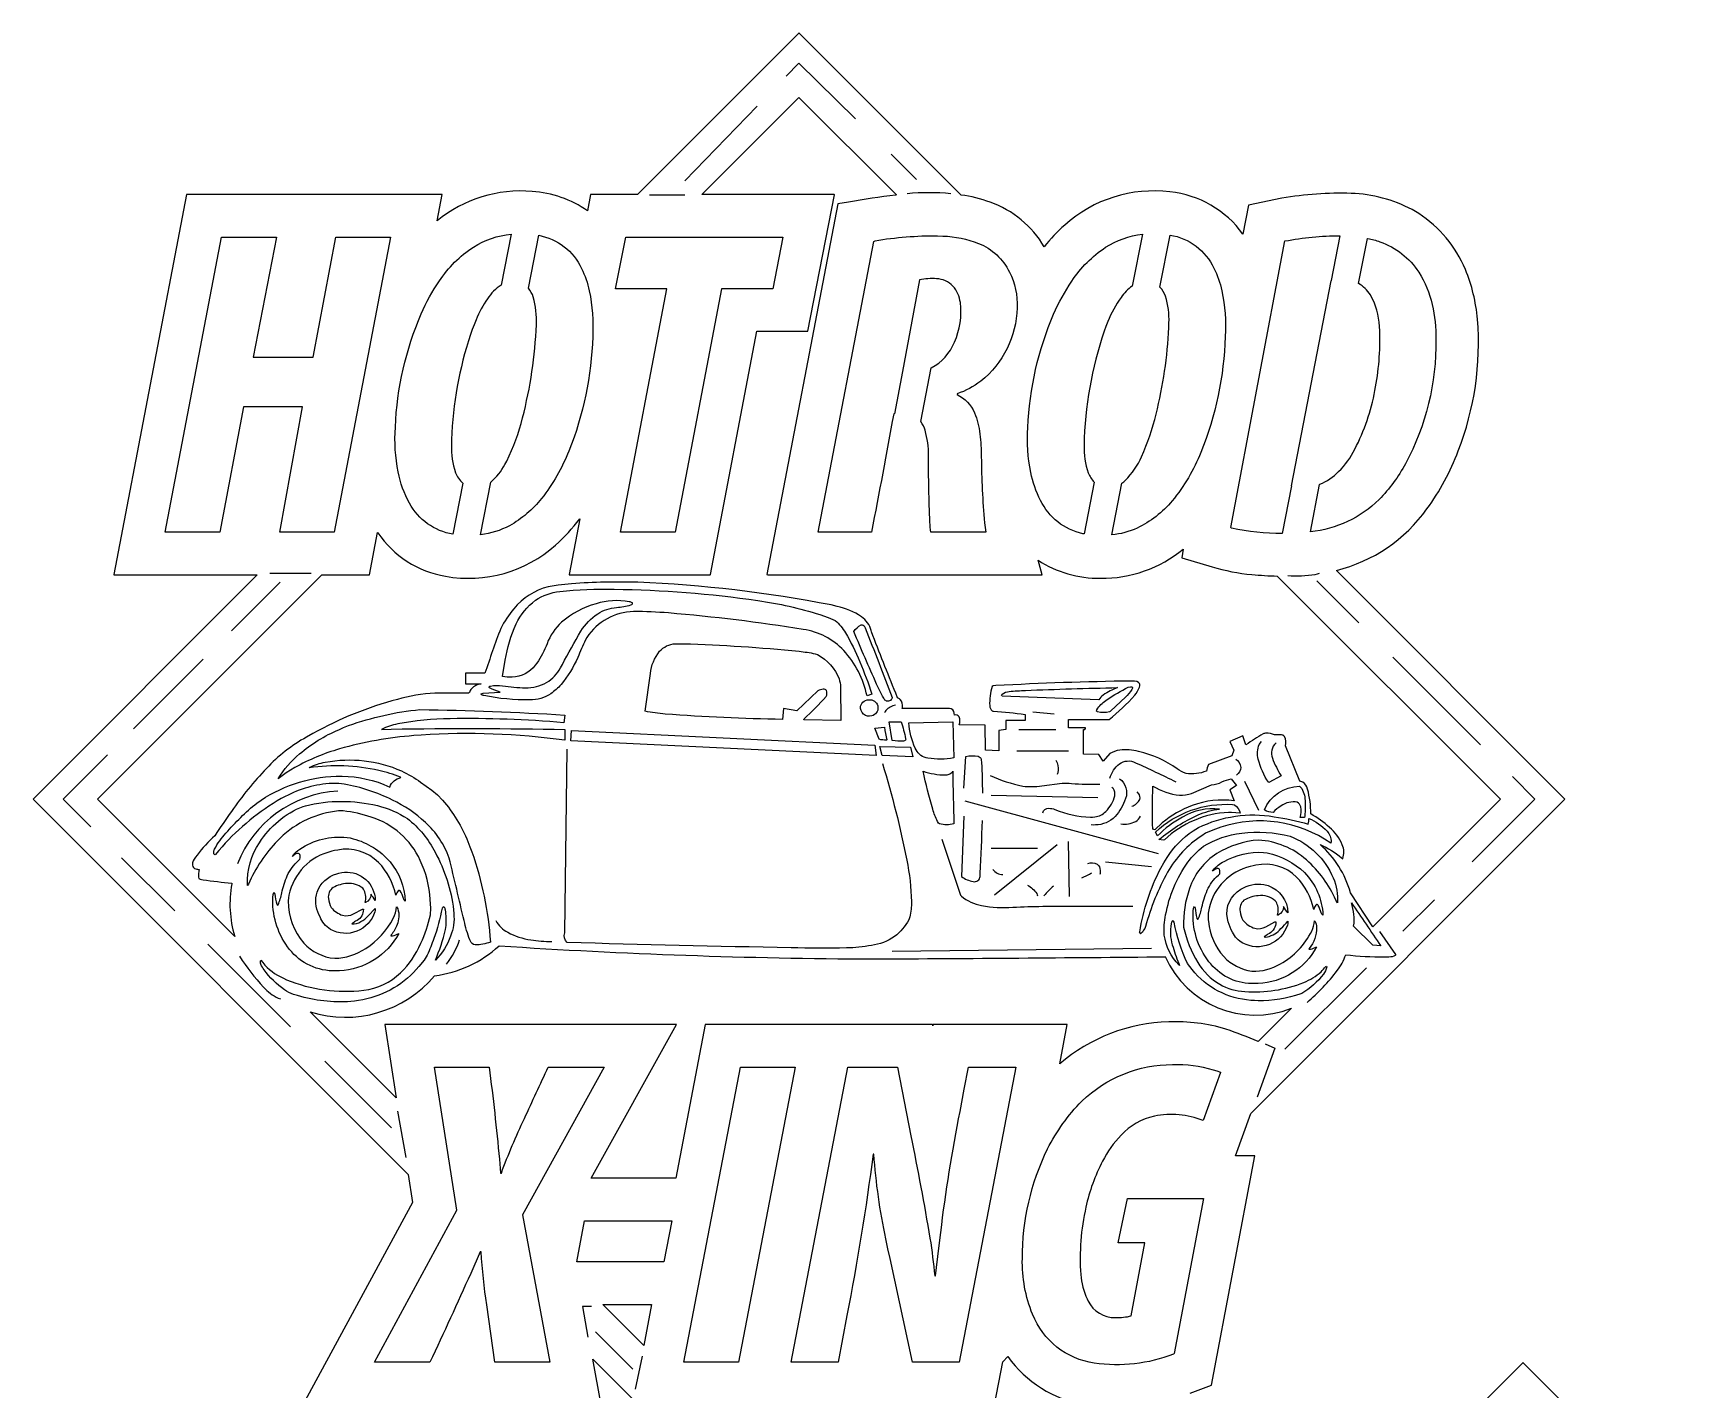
# Model space of a CAD drawing. Extents: x 2 to 37.3, y 1.1 to 45.9.
# Drawn here: x 2 to 27.88, y 24.64 to 45.89 of the extents above; entities that cross this region are included whole.
import ezdxf

# ---------------------------------------------------------------- set-up
doc = ezdxf.new("R2010")
doc.units = 0
doc.linetypes.add('0', pattern=[0])
doc.layers.add('1', color=7, linetype='0')

msp = doc.modelspace()

# ---------------------------------------------------------------- linework, layer by layer
at = {"layer": '1'}
for p, q in [((12.207788, 43.581848), (13.339082, 44.747276)), ((15.437266, 43.996582), (15.837426, 43.600372)), ((11.652232, 43.359627), (12.207788, 43.359627)), ((5.106409, 36.534431), (5.865985, 37.294006)), ((5.707788, 37.433708), (6.355941, 37.433708)), ((22.106157, 37.313507), (22.763655, 36.656013)), ((3.569781, 34.997795), (4.662296, 36.090324)), ((23.300602, 36.119072), (24.671288, 34.74839)), ((17.660818, 35.262321), (17.99415, 35.234543)), ((17.438595, 34.984543), (18.021929, 34.984543)), ((17.410818, 34.651207), (18.216373, 34.651207)), ((20.975216, 34.180237), (21.19318, 33.721375)), ((17.006033, 33.956551), (18.675167, 33.922127)), ((16.593054, 33.870506), (19.621565, 33.044556)), ((17.007538, 33.129135), (17.730207, 33.129135)), ((18.038488, 33.182205), (17.057669, 32.390671)), ((18.210554, 33.233826), (18.227766, 32.373451)), ((4.21655, 32.145905), (3.383264, 32.979187)), ((19.51832, 32.838066), (18.79561, 32.906898)), ((23.950151, 32.320961), (23.455223, 31.826025)), ((6.031214, 30.331236), (4.734942, 31.627504)), ((15.457355, 31.513098), (19.51832, 31.564714)), ((22.885712, 31.256521), (21.607351, 29.978148)), ((7.61456, 28.747892), (6.568289, 29.794157)), ((7.707788, 29.007776), (7.83742, 28.285551)), ((11.392352, 24.970095), (10.808999, 25.55345)), ((11.541121, 25.17444), (11.430011, 24.65592))]:
    msp.add_line(p, q, dxfattribs=at)
for points in [[(20.125139, 24.590864, 0.002031), (20.459398, 24.716715), (21.137423, 28.308432), (20.834358, 28.309134), (21.076258, 28.974352), (25.995613, 33.895454), (22.418993, 37.472076), (22.41407, 37.478752, 0.17984), (23.832792, 38.441978, 0.06832), (24.322908, 39.34964, 0.113784), (24.625206, 41.412361, 0.075093), (24.435331, 42.191437, 0.150896), (23.70406, 43.067947), (23.653112, 43.099251), (23.60117, 43.128883, 0.112237), (22.64587, 43.382889, 0.05169), (21.56023, 43.306976), (21.037565, 43.200417), (20.95088, 42.745651, 0.213966), (19.807451, 43.40538, 0.217882), (18.158377, 42.88623, 0.048756), (17.837769, 42.545166, 0.177972), (16.991901, 43.24334, 0.055311), (16.534187, 43.356873), (13.998641, 45.892418), (13.994325, 45.893723), (11.465623, 43.365784), (10.732036, 43.365784), (10.681508, 43.10778, 0.138044), (9.816461, 43.413895, 0.1954), (8.325507, 42.95166), (8.404614, 43.364975), (4.40549, 43.365784), (4.399613, 43.363152), (3.261212, 37.415253), (3.262119, 37.410271), (5.509846, 37.410271), (1.996463, 33.895874), (7.871329, 28.019735), (7.940331, 27.578318), (6.225482, 24.410967)], [(21.652245, 37.396667, 0.049924), (22.082909, 37.416161), (22.119164, 37.424133), (22.152245, 37.433708)], [(15.50899, 35.367554, 0.156091), (15.356191, 35.285561), (15.344789, 35.269302), (15.336898, 35.247108)], [(15.302487, 34.455559, -0.025971), (15.684175, 32.940636, -0.040559), (15.759149, 32.29081, -0.058925), (15.731971, 32.052231), (15.71507, 32.007408, -0.102881), (15.493583, 31.743448, -0.114517), (15.130895, 31.604784, -0.040732), (14.739051, 31.56579, -0.009327), (13.871205, 31.568377, -0.002641), (10.363881, 31.650789, -0.316729), (10.328933, 31.803774), (10.363944, 34.67926)], [(21.468515, 34.776764, 0.318706), (21.412369, 34.535881, 0.046417), (21.548328, 34.261284), (21.353525, 34.157677, -0.08901), (21.190115, 34.521271, -0.165425), (21.207272, 34.750992), (21.239065, 34.799713)], [(16.575842, 34.068558), (16.610266, 34.565208, -0.103761), (16.801506, 34.566872, -0.299633), (16.851152, 34.518646), (16.857161, 34.465027, -0.012553), (16.868364, 33.990967)], [(18.021276, 34.507179, -0.134002), (18.05588, 34.334671, -0.081004), (18.038488, 34.283493)], [(18.864431, 34.226135, -0.141674), (19.016182, 34.448654, -0.284083), (19.265947, 34.467026, -0.010242), (19.896873, 34.16877)], [(20.837576, 34.524399, -0.213855), (20.917439, 34.393997, -0.242289), (20.849051, 34.27201)], [(16.988806, 34.266289, 0.056473), (17.503113, 34.100487, 0.063612), (17.797739, 34.103218), (18.118092, 34.144852, -0.0783), (18.26405, 34.139778, 0.014882), (18.709564, 34.128616)], [(19.019297, 34.214661, -0.335187), (19.112097, 33.905212, -0.094434), (18.948736, 33.624771, -0.19765), (18.639923, 33.49131), (18.605913, 33.490555), (18.571922, 33.491943)], [(17.814789, 33.681236, -0.380824), (17.908575, 33.753296, -0.108477), (18.004065, 33.732857, 0.082502), (18.561268, 33.613861), (18.595306, 33.615334), (18.629211, 33.618698, 0.191561), (18.801531, 33.704445, 0.146124), (18.942099, 33.950249, 0.206814), (18.92038, 34.059723), (18.910315, 34.069229), (18.898855, 34.076996)], [(19.208588, 33.784485, 0.195307), (19.335127, 33.893013, 0.251156), (19.31752, 33.981339), (19.294634, 34.008179)], [(16.575842, 33.629616), (16.541418, 32.683197, 0.100926), (16.723549, 32.605141, 0.471389), (16.832458, 32.685875), (16.833967, 32.700394), (16.836542, 32.734589, 0.00669), (16.868364, 33.560776)], [(19.036509, 33.509155, 0.149286), (19.271492, 33.546707, 0.154664), (19.346227, 33.629616)], [(16.231686, 33.26825), (16.524221, 32.390671), (16.539253, 32.375854, 0.11936), (16.857134, 32.231842, 0.073366), (17.346748, 32.203453, -0.012294), (18.280771, 32.221779, -0.004614), (19.2258, 32.218597)], [(18.520287, 32.889687, -0.206705), (18.665392, 32.87764, -0.248823), (18.712168, 32.781128, -0.064154), (18.709564, 32.717606)], [(17.576696, 32.549622, -0.112316), (17.720167, 32.417725, -0.09488), (17.730208, 32.380631)], [(9.245467, 31.99489, 0.152458), (9.43353, 31.811037, 0.092337), (9.793263, 31.69298, 0.042056), (10.123044, 31.667959)], [(21.95677, 30.712942, 0.052011), (22.428701, 31.211275, 0.083519), (22.561153, 31.458574, 0.026128), (23.166744, 31.425585), (23.237938, 31.428251, 0.124595), (23.342968, 31.452154), (23.345406, 31.456186), (23.34651, 31.460768), (23.095768, 31.824175)], [(5.232867, 31.43524, 0.044278), (5.607972, 30.952707, 0.09864), (5.836911, 30.779421), (5.871817, 30.768511)], [(17.057657, 24.410967), (17.187143, 25.086485), (17.266462, 25.165869, 0.195211), (18.464911, 24.412779, 0.136562)]]:
    msp.add_lwpolyline(points, format="xyb", dxfattribs=at)
for points in [[(13.795272, 45.217232), (13.995826, 45.423836), (14.879203, 44.549171)], [(2.901616, 33.460846), (2.467229, 33.895241), (3.16231, 34.590332)], [(25.170935, 34.248734), (25.524424, 33.895241), (24.542681, 32.913506)], [(21.300385, 30.06333), (21.448034, 29.996687), (21.170759, 29.229998)], [(10.74483, 25.952219), (10.603908, 25.952219), (10.689275, 25.470739)], [(10.896888, 24.410967), (10.763553, 25.127466), (11.401759, 24.489309)], [(27.875088, 22.533211), (25.339539, 25.068756), (25.33522, 25.070068), (22.806522, 22.542122)]]:
    msp.add_lwpolyline(points, dxfattribs=at)
for points in [[(5.156076, 31.747087), (3.007539, 33.895241), (6.522574, 37.410271), (7.264923, 37.410301), (7.391991, 38.074219), (7.398289, 38.068962, 0.204177), (8.45791, 37.387154, 0.232127), (10.182488, 37.875504, 0.055026), (10.560075, 38.286621), (10.393489, 37.412849), (10.394261, 37.410271), (12.601838, 37.410271), (12.608125, 37.413109), (13.335263, 41.223221), (14.132997, 41.223221), (14.135045, 41.225708), (14.551507, 43.362221), (14.549289, 43.365784), (12.48099, 43.365784), (12.480618, 43.368317), (13.994067, 44.881767), (13.998813, 44.880539), (15.521251, 43.358101), (15.510058, 43.3554, 0.014038), (14.771146, 43.247498), (14.601998, 43.218681), (13.492921, 37.412712), (13.506783, 37.410271), (17.803738, 37.411118), (17.740107, 37.638428, 0.148951), (18.717413, 37.354904, 0.174995), (20.016668, 37.810875), (19.990959, 37.675117), (20.465973, 37.536247, 0.054963), (21.091389, 37.414085, 0.021391), (21.488705, 37.390648), (24.984026, 33.895149), (22.994555, 31.90568), (22.98374, 31.898855), (22.633667, 32.430916, 0.147923), (22.158545, 33.184151, -0.080182), (22.496895, 32.975708), (22.506786, 32.965202), (22.514759, 32.963402, 0.195391), (22.505028, 33.182297, 0.132568), (22.305155, 33.454567, 0.050794), (22.013409, 33.664513, 0.066756), (21.962954, 34.054939, 0.184513), (21.889687, 34.164124), (21.842123, 34.17997), (21.617914, 34.730217, 0.172385), (21.602659, 34.87748, 0.223829), (21.554289, 34.902786), (21.447052, 34.902954, 0.124412), (21.313719, 34.931122, 0.08074), (21.266628, 34.916641, 0.015464), (20.998245, 34.748154), (20.94656, 34.885704), (20.745821, 34.799728), (20.808395, 34.663132), (20.7747, 34.576645), (20.413116, 34.438362, 0.126572), (20.378698, 34.335197, -0.131375), (20.059484, 34.299416, -0.126363), (19.921509, 34.372772, 0.090839), (19.316521, 34.643997, 0.090783), (19.019711, 34.664185, 0.095589), (18.863394, 34.609215), (18.761757, 34.490646), (18.692646, 34.592781), (18.452381, 34.602539), (18.451462, 34.988991), (18.476194, 34.988991, 0.04732), (18.485735, 35.014374), (18.219788, 35.014801), (18.219152, 35.143593), (18.8547, 35.14386, 0.047105), (19.254622, 35.522995, 0.075129), (19.331263, 35.651825, 0.301962), (19.316257, 35.724556), (19.289589, 35.738129), (19.250292, 35.745224), (19.197193, 35.746048, 0.009662), (17.078888, 35.674133), (17.036743, 35.670319), (17.021223, 35.66185, 0.084244), (16.982849, 35.358231, 0.251247), (17.023926, 35.27861), (17.032984, 35.275108), (17.042511, 35.273232, -0.022749), (17.539145, 35.221329), (17.539452, 35.126717), (17.23848, 35.126656), (17.238333, 34.989037), (17.127428, 34.971939), (17.126474, 34.654076), (16.920013, 34.662056), (16.914263, 35.052078), (16.507023, 35.057823, 0.168459), (16.504698, 35.185013, 0.328924), (16.429588, 35.212692), (16.427565, 35.244034, 0.367223), (16.354954, 35.315407), (15.612239, 35.315948), (15.615172, 35.330856, 0.262359), (15.580455, 35.458336, 0.050954), (15.541411, 35.483826), (15.511443, 35.553337, -0.004902), (15.131646, 36.517227), (15.128535, 36.537163, 0.181428), (14.974067, 36.75219, 0.099782), (14.591382, 36.915291), (14.501489, 36.936691, 0.038355), (11.470399, 37.291771, 0.027171), (10.433963, 37.268875), (10.221747, 37.246239), (10.065928, 37.222359, 0.16242), (9.529601, 36.876625, 0.063796), (9.323125, 36.569069, 0.010098), (9.07587, 35.866577), (8.77284, 35.866577), (8.772248, 35.703369), (9.018544, 35.703102, 0.153033), (8.863599, 35.624474, 0.115935), (8.833661, 35.563797), (8.81994, 35.556839), (8.290797, 35.556839, 0.051674), (7.704388, 35.458153, 0.063139), (6.381556, 34.923874), (6.280615, 34.867294, 0.079693), (5.654213, 34.37748, 0.040069), (5.104872, 33.704491, 0.007333), (4.843048, 33.32312, 0.039035), (4.565324, 33.020805), (4.540747, 32.984848, 0.16032), (4.492311, 32.86412, 0.358568), (4.547726, 32.803513, 0.080976), (4.598847, 32.795052, 0.05811), (4.586539, 32.6717, 0.395254), (4.613592, 32.643204, 0.05687), (4.659712, 32.632729, 0.014769), (5.110697, 32.582581), (5.110012, 32.569504, 0.119295)], [(8.362128, 42.010887, -0.101204), (8.89412, 42.541428, -0.114542), (9.485595, 42.745575), (9.330297, 41.945526, 0.109855), (9.116963, 41.733597, 0.055998), (8.938113, 41.402748), (8.906001, 41.326546), (8.875867, 41.249535), (8.84773, 41.171776, 0.069008), (8.552218, 39.528275), (8.551583, 39.442329, 0.092126), (8.615026, 39.008919, 0.120464), (8.728747, 38.846527), (8.573026, 38.044289, -0.230245), (7.894719, 38.531158, -0.084322), (7.717634, 39.019524, -0.067751), (7.672114, 39.721489, -0.090525), (8.077397, 41.497498, -0.044938)], [(10.710687, 41.855766, -0.065692), (10.763488, 41.138893, -0.086969), (10.390651, 39.347168, -0.069833), (9.963807, 38.604752, -0.097496), (9.460111, 38.178162, -0.089042), (9.008199, 38.034653), (9.168759, 38.861839, 0.089722), (9.388576, 39.136726), (9.418427, 39.190292, 0.054797), (9.665595, 39.867821, 0.052695), (9.881845, 41.325607, 0.077959), (9.832759, 41.761101, 0.082586), (9.758067, 41.897781), (9.918868, 42.726196, -0.243264), (10.58814, 42.207344, -0.064742)], [(16.808922, 42.600388, -0.186061), (17.29398, 42.150108, -0.132289), (17.410978, 41.591118, -0.224829), (16.841856, 40.441711, -0.080496), (16.472424, 40.243988), (16.472422, 40.231026, -0.191926), (16.743523, 39.94577, -0.078475), (16.828457, 39.613937, -0.030636), (16.851597, 39.25753, 0.017017), (16.899815, 38.222099, 0.027116), (16.924391, 38.076935), (16.061605, 38.076935, -0.027273), (16.047018, 38.231377, -0.013021), (16.026127, 39.280373, 0.063637), (15.973023, 39.672043, 0.074037), (15.904605, 39.80838), (16.068077, 40.650513, 0.174871), (16.431385, 41.05265, 0.138286), (16.524345, 41.671822, 0.13911), (16.407753, 41.930283, 0.194614), (16.150257, 42.046127, 0.068928), (15.882546, 42.026436), (15.615214, 40.593758), (15.619147, 40.593758), (15.490895, 39.928551), (15.478921, 39.928551, -0.002531), (15.131474, 38.07695), (14.298654, 38.077805), (15.167964, 42.629646), (15.186774, 42.640251, -0.046455), (16.166479, 42.717751), (16.250116, 42.714348, -0.086232)], [(18.270571, 42.009247, -0.10029), (18.798172, 42.537979, -0.112092), (19.374475, 42.742989), (19.216782, 41.930595, 0.09277), (19.04077, 41.753227, 0.06385), (18.835392, 41.374191), (18.804909, 41.299484), (18.776289, 41.224037, 0.07759), (18.461235, 39.437874, 0.090072), (18.525517, 39.006287, 0.085372), (18.620594, 38.8592), (18.463326, 38.049004), (18.441494, 38.051735, -0.228679), (17.780611, 38.573959, -0.074476), (17.628477, 39.013321, -0.068151), (17.581463, 39.714996, -0.09059), (17.984941, 41.492928, -0.045067)], [(20.619761, 41.858177, -0.065907), (20.673092, 41.140045, -0.088507), (20.291008, 39.326096, -0.074567), (19.842657, 38.56781, -0.108633), (19.292423, 38.140518, -0.081142), (18.897449, 38.033981), (19.055283, 38.845367), (19.083288, 38.866676), (19.109957, 38.889641, 0.091737), (19.362316, 39.258904, 0.048696), (19.589706, 39.927353, 0.048577), (19.790648, 41.281799), (19.791632, 41.352211, 0.082836), (19.738333, 41.771515, 0.102046), (19.651028, 41.916206), (19.809105, 42.730583, -0.24704), (20.496016, 42.210884, -0.065248)], [(20.759039, 38.148209), (21.608896, 42.63739, -0.049178), (22.470024, 42.718376), (22.333729, 42.016212, -0.284223), (22.329954, 42.013626), (21.70499, 38.803848), (21.709105, 38.803314), (21.565138, 38.056656, -0.059923), (20.773539, 38.141266)], [(23.094795, 42.625763, -0.16919), (23.704803, 42.147179, -0.094187), (23.914232, 41.641891, -0.0584), (23.973812, 41.094147, -0.128002), (23.496019, 39.148811, -0.07125), (23.08358, 38.588913, -0.170218), (22.006962, 38.081284), (22.151255, 38.824654), (22.154617, 38.828491, 0.101669), (22.449242, 39.027222, 0.086239), (22.704683, 39.37883, 0.073368), (23.017517, 40.293495, 0.056547), (23.094902, 41.230759), (23.090179, 41.299004, 0.116975), (22.946272, 41.793633, 0.124796), (22.76189, 41.970482), (22.89926, 42.678177), (22.908443, 42.678291, -0.032466)], [(10.107903, 35.547531, -0.161934), (9.778647, 35.452171, -0.057901), (9.059365, 35.5186, -0.151297), (9.01386, 35.539742), (9.014562, 35.544197, -0.118333), (9.049766, 35.554588), (9.313506, 35.574005, -0.067397), (9.148805, 35.637726, -0.814581), (9.154096, 35.664932), (9.160789, 35.667511, -0.089083), (9.351769, 35.672165, 0.031116), (9.710959, 35.639915, 0.130562), (10.041224, 35.722038, 0.13848), (10.260152, 35.953201), (10.290212, 36.005028, -0.01385), (10.579677, 36.526894, -0.103965), (10.842357, 36.800812, -0.117446), (11.138284, 36.899017, 0.047279), (11.360097, 36.937225, 0.108204), (11.390058, 36.95652, 0.358657), (11.385653, 36.968987, 0.103029), (11.336402, 36.987442, 0.121062), (10.815751, 36.956261, 0.108288), (10.277589, 36.667801, 0.120689), (10.049424, 36.330177, -0.050627), (9.889283, 36.026466), (9.863027, 35.992134, -0.232393), (9.504249, 35.808571, -0.054351), (9.348718, 35.814949), (9.392426, 36.070305, -0.064518), (9.564366, 36.639168, -0.125369), (9.869353, 37.010406, -0.125558), (10.246638, 37.148079, -0.033895), (11.099954, 37.182732, -0.03434), (13.349715, 37.006363, -0.040145), (14.32429, 36.786629), (14.450181, 36.740929), (14.562514, 36.692558, -0.093733), (14.721982, 36.500229, -0.044122), (14.946942, 36.048988, -0.020215), (15.139022, 35.539635), (15.0619, 35.513924, 0.134727), (14.69708, 36.223747, 0.166273), (14.063617, 36.554871, 0.018108), (11.95123, 36.811584, 0.018528), (11.405015, 36.834396, 0.246292), (10.672463, 36.426659), (10.651544, 36.391068, 0.012177), (10.530719, 36.114563, -0.066616), (10.269198, 35.691261, -0.059076)], [(15.448663, 35.467979, -0.530982), (15.341786, 35.448479, -0.036126), (15.21222, 35.69812, -0.008175), (14.855319, 36.519928, -0.131804), (14.96778, 36.625153, -0.394241), (15.02321, 36.597588), (15.031838, 36.578194, -0.002375), (15.457339, 35.487976)], [(14.375958, 35.619247, 0.092516), (14.288634, 35.591988), (13.960294, 35.281525), (13.753812, 35.315895), (13.734872, 35.14534, -0.015184), (11.900279, 35.229279, -0.034793), (11.58575, 35.273666), (11.667745, 35.863167, -0.144748), (11.810794, 36.211006, -0.200493), (12.058043, 36.33036), (12.184934, 36.329834, -0.017293), (13.996667, 36.212852, -0.01908), (14.249024, 36.173515), (14.288077, 36.159447, -0.178041), (14.622914, 35.777847, -0.06915), (14.648467, 35.65657), (14.648612, 35.126816), (14.070374, 35.136864), (14.076621, 35.151588, 0.01457), (14.423863, 35.504044, 0.187325), (14.425574, 35.59787, 0.278011)], [(15.111699, 35.452766, -0.862326), (15.135827, 35.200493, -0.56589), (14.961726, 35.350662, -0.382518)], [(18.763243, 35.526749, 0.129724), (18.692352, 35.448875), (17.178097, 35.509102, -0.511257), (17.180464, 35.542496, -0.128649), (17.289814, 35.581726, -0.015515), (17.542564, 35.59903, -0.004933), (18.985579, 35.642128, 0.057413)], [(18.824373, 35.45623, -0.031788), (19.152245, 35.64975), (19.187393, 35.656647), (19.209379, 35.655327), (19.219549, 35.646713), (19.219261, 35.631744), (19.209866, 35.611336, -0.054622), (19.108267, 35.493881), (18.879158, 35.279907, -0.286503), (18.859751, 35.264198, -0.11523), (18.673996, 35.261055), (18.665575, 35.266327), (18.658403, 35.273201), (18.662807, 35.29583), (18.675339, 35.320259, -0.085326)], [(7.6081, 34.994347, -0.007735), (10.329534, 34.988991), (10.329534, 34.817635, 0.049779), (8.079278, 34.90033), (7.962348, 34.890831, 0.050056), (6.798162, 34.682755, 0.05794), (6.098364, 34.390129), (5.964233, 34.306297), (5.83839, 34.214661, -0.089106), (6.171629, 34.604729, -0.076275), (6.78516, 34.983078), (6.862525, 35.016273), (6.940735, 35.047424, -0.063488), (8.05816, 35.298729, -0.012425), (10.329534, 35.212692), (10.312322, 35.092239, 0.025584), (8.531518, 35.155807, 0.043702), (7.709348, 35.074989, 0.054891), (7.455893, 34.988991)], [(15.251979, 34.833855), (15.182031, 35.006203), (15.335656, 35.023277), (15.337039, 35.022171, 0.03815), (15.371947, 34.825424), (15.364327, 34.82058, -0.085964)], [(15.406775, 35.109436), (15.595023, 35.109436, -0.037741), (15.665729, 34.840736, -0.41619), (15.649131, 34.80674), (15.63194, 34.803177, -0.059349), (15.457355, 34.816925), (15.406016, 35.107826)], [(16.014584, 34.537216, -0.241424), (15.830085, 34.668236), (15.814982, 34.695641, -0.08216), (15.715564, 35.091331), (16.403765, 35.109436), (16.42001, 34.541435, -0.081512)], [(7.411181, 34.345551, 0.091931), (6.320188, 34.386734), (6.331898, 34.395966, -0.080494), (6.575345, 34.473412, -0.153437), (7.768239, 34.338066, -0.050203), (8.068685, 34.160034), (8.154311, 34.101578), (8.245656, 34.035797), (8.331368, 33.96183), (8.411618, 33.880417, -0.084497), (8.808206, 33.231491), (8.840926, 33.151718), (8.871764, 33.071205, -0.066726), (9.161313, 31.657957, -0.105965), (8.92147, 31.616194, -0.272751), (8.848523, 31.6719), (8.838758, 31.691839, -0.031683), (8.74929, 31.993166, 0.000627), (8.516061, 32.974251, 0.123889), (8.142438, 33.530418, 0.076764), (7.625819, 33.882271, 0.072628), (6.871346, 34.130226), (6.785977, 34.139847), (6.681634, 34.141586, 0.112117), (5.94818, 33.938126), (5.883412, 33.904083), (5.819613, 33.868256, 0.07865), (4.908633, 33.094002), (4.851056, 33.025887, -0.437106), (4.826485, 33.060013, -0.124673), (4.839837, 33.110794, -0.068737), (5.01818, 33.362984, -0.042868), (5.501156, 33.834648, -0.146429), (6.742911, 34.257339, -0.098758), (7.492323, 34.127541), (7.540019, 34.106705), (7.586905, 34.084099, -0.281917), (7.760389, 34.233299), (7.755164, 34.239365, 0.037429)], [(16.403534, 34.333908, -0.000314), (16.420963, 33.509155, -0.137643), (16.197289, 33.509155), (16.182196, 33.521637), (16.165771, 33.546547, -0.044526), (16.092123, 33.738594, -0.01795), (15.939179, 34.335114, 0.085895), (16.290243, 34.275131, 0.192638), (16.394518, 34.316078), (16.39975, 34.324623)], [(20.849018, 34.111404), (20.745779, 34.042595), (20.814615, 33.870537, 0.123344), (20.157236, 33.7966, 0.087415), (19.687176, 33.524628), (19.567623, 33.415543), (19.538071, 33.427628, -0.024319), (19.541224, 34.099258, 0.118632), (19.957069, 33.959251, 0.092269), (20.146765, 33.986465), (20.457607, 34.122261, 0.126456), (20.619072, 34.167633, -0.047483), (20.768187, 34.214569)], [(21.855135, 33.775772, 0.2043), (21.801184, 33.847557, 0.203984), (21.549109, 33.790527, 0.066065), (21.422693, 33.68705, -0.121787), (21.291048, 33.72374), (21.285959, 33.730469, -0.289221), (21.834248, 34.099968), (21.849453, 34.089096), (21.873066, 34.061218, -0.123691), (21.925739, 33.846626, -0.045156), (21.915804, 33.606651), (21.847755, 33.606651, 0.117384)], [(5.567003, 31.310392, -0.186369), (5.563067, 31.375425, 0.122148), (5.869406, 31.11746), (5.918675, 31.091898), (5.968894, 31.068254, 0.127243), (7.176219, 30.903505, 0.16617), (7.752952, 31.17758, 0.100163), (8.071727, 31.638582, 0.052137), (8.223346, 32.085938), (8.228288, 32.189972), (8.219796, 32.322311, 0.088402), (8.063241, 32.937614, 0.208641), (7.2951, 33.613853, 0.056583), (6.85662, 33.711517), (6.78347, 33.712448, 0.169519), (5.869916, 33.287483), (5.826457, 33.245392, 0.086317), (5.369684, 32.562637), (5.362484, 32.548981), (5.358141, 32.543259), (5.356305, 32.549614, -0.159373), (5.542804, 33.214233, -0.159457), (6.230692, 33.782677), (6.262178, 33.792793, -0.121172), (7.391624, 33.793961, -0.085002), (7.861096, 33.592964, -0.109294), (8.296369, 33.063332, -0.09576), (8.583892, 32.162148), (8.588016, 32.103493, -0.120296), (8.537332, 31.752542, -0.120909), (8.299546, 31.375845), (8.32038, 31.427217, 0.055835), (8.468568, 31.918982, 0.053402), (8.457419, 32.158508, 0.150608), (8.437819, 32.205368), (8.432456, 32.207848, 0.311236), (8.403592, 32.186562, -0.044877), (8.274432, 31.713644, -0.018077), (8.173026, 31.45439), (8.124736, 31.375929), (8.042829, 31.27326), (7.957904, 31.181242, -0.172795), (7.031697, 30.733713), (6.97432, 30.727423, -0.09134), (6.141976, 30.818457), (6.075722, 30.838308, -0.109899), (5.935711, 30.911623, -0.079843), (5.615567, 31.223658, -0.04719)], [(19.763651, 32.982933, -0.099855), (20.170031, 33.400932), (20.254574, 33.450333, -0.156662), (21.437605, 33.621513, -0.032227), (21.973642, 33.504929, 0.05256), (21.984735, 33.594772, -0.099552), (22.267569, 33.394402, -0.204931), (22.331739, 33.227371), (22.329618, 33.208771), (22.326122, 33.207291, 0.235337), (20.606119, 33.457489), (20.478676, 33.412384), (20.363209, 33.362877), (20.304255, 33.321739, 0.120475), (19.77104, 32.752983, 0.059224), (19.424259, 31.903185, -0.121642), (19.351694, 31.789873), (19.345787, 31.788691, -0.464606), (19.333593, 31.817442, -0.08038), (19.663319, 32.815254), (19.711451, 32.899994)], [(20.58449, 33.741646, 0.157653), (20.005301, 33.61525, 0.075248), (19.612919, 33.319923), (19.578627, 33.379944, -0.206451), (20.788675, 33.812447), (20.820486, 33.80838, -0.202049), (20.90634, 33.675705), (20.771654, 33.686722), (20.723886, 33.687325, 0.181657), (19.721891, 33.259148), (19.700201, 33.252914), (19.63419, 33.262329, -0.065852), (20.246861, 33.648895, -0.065466)], [(6.136586, 33.044968, 0.143185), (6.062083, 32.998657, -0.140884), (6.176764, 33.111572), (6.217536, 33.137756, -0.178972), (6.963751, 33.288673), (7.011638, 33.276047, -0.149393), (7.589662, 32.915398, -0.160765), (7.826196, 32.299179, -0.186856), (7.79934, 32.33876, 0.062824), (7.747047, 32.461739, 0.46651), (7.71513, 32.459328, 0.0911), (7.67957, 32.390732, 0.140247), (7.409069, 32.904945, 0.248264), (6.768699, 33.099274), (6.721658, 33.090515), (6.675048, 33.079689, 0.295733), (6.005939, 32.391373), (5.998003, 32.350044), (5.992705, 32.301025, 0.180342), (6.237084, 31.642633, 0.185828), (6.721822, 31.403482, 0.148305), (7.208755, 31.558432, 0.1335), (7.640087, 32.028946, 0.090511), (7.691044, 32.207108, -0.191056), (7.710471, 32.180244, -0.180286), (7.698281, 31.930349, -0.085624), (7.606333, 31.768568), (7.601616, 31.75783, 0.16459), (7.627968, 31.755301, 0.059771), (7.725175, 31.793497, -0.266688), (6.795953, 31.208994), (6.739501, 31.206877, -0.238524), (6.01463, 31.54339), (5.984931, 31.580919, -0.173001), (5.753722, 32.37413, -0.089588), (5.77105, 32.434174), (5.774818, 32.435089, -0.116667), (5.784489, 32.409271, 0.024854), (5.814048, 32.24955, 0.381377), (5.82997, 32.236099), (5.83652, 32.242508, 0.059212), (5.89289, 32.427849, -0.035061), (5.978254, 32.696175, -0.106014), (6.155268, 32.934669), (6.177588, 32.95694, 0.156212), (6.173929, 33.029839, 0.319003)], [(22.365564, 32.661308, -0.118413), (22.43025, 32.270973), (22.407825, 32.314293, 0.104665), (21.946463, 32.945137, 0.164973), (21.19515, 33.255249, 0.11795), (20.540083, 33.044159, 0.166879), (20.113926, 32.497986, 0.092443), (20.020933, 31.892973, 0.08141), (20.242722, 31.336435, 0.121575), (20.586569, 30.996222, 0.123008), (20.981289, 30.884344, 0.113993), (21.904293, 31.025034, 0.078902), (22.174818, 31.193136, 0.041385), (22.247112, 31.273115), (22.260889, 31.281492), (22.262161, 31.267687, -0.131377), (22.211012, 31.15605, -0.09745), (21.873787, 30.854383), (21.857096, 30.8468, -0.082432), (21.187794, 30.738634), (21.131634, 30.740816), (21.075579, 30.744856, -0.209225), (20.154318, 31.226931), (20.08013, 31.324537, -0.062455), (19.871059, 31.970411, 0.318339), (19.846025, 31.988569, 0.196058), (19.826807, 31.950621), (19.820089, 31.903688, 0.122724), (19.855938, 31.575491, 0.027558), (19.958668, 31.289598), (19.947605, 31.299314, -0.15584), (19.71847, 31.765886, -0.079873), (19.739651, 32.083199, -0.109908), (20.086828, 32.907158, -0.071728), (20.332495, 33.157196, -0.113376), (20.930717, 33.361298, -0.097125), (21.690254, 33.315163, -0.204032)], [(21.791012, 32.676331, 0.250449), (21.154741, 32.862328), (21.108875, 32.853172), (21.063442, 32.842072, 0.286851), (20.421856, 32.188721, 0.112422), (20.410204, 31.977365, 0.15677), (20.649551, 31.42967, 0.171246), (21.092417, 31.202917, 0.147377), (21.537945, 31.317327, 0.152034), (22.028339, 31.830721, 0.061498), (22.072939, 31.988356, -0.194914), (22.096407, 31.939123), (22.101839, 31.913279), (22.105078, 31.887072, -0.179915), (21.987463, 31.558973), (21.982784, 31.548338, 0.164835), (22.008936, 31.545912, 0.065218), (22.104158, 31.583937, -0.267783), (21.189186, 31.009771), (21.133955, 31.007833, -0.22977), (20.446301, 31.314405), (20.415972, 31.350424, -0.183878), (20.171747, 32.161552, -0.108213), (20.189814, 32.212944, -0.16335), (20.199593, 32.191223, 0.019085), (20.228521, 32.032974, 0.579718), (20.247654, 32.018768), (20.250336, 32.022263, 0.064825), (20.306017, 32.20269, -0.034682), (20.390295, 32.468353, -0.10703), (20.565981, 32.7043), (20.586206, 32.725563, 0.166441), (20.581465, 32.797325, 0.382471), (20.535021, 32.807259, 0.108986), (20.474131, 32.769272), (20.482035, 32.783844, -0.105642), (20.654999, 32.919991, -0.144077), (21.273539, 33.061409), (21.329121, 33.054703, -0.143198), (21.91444, 32.746025, -0.181286), (22.204666, 32.079094, -0.219584), (22.177883, 32.115242, 0.038791), (22.129946, 32.23233, 0.582479), (22.094944, 32.237305, 0.097039), (22.05921, 32.16906, 0.141466)], [(7.291034, 32.400787, -0.269231), (7.206272, 32.276932), (7.197778, 32.27594), (7.202944, 32.30146, 0.201961), (7.172418, 32.486076), (7.160906, 32.49942, 0.204387), (6.920852, 32.575455, 0.115263), (6.697623, 32.511414, 0.295937), (6.624904, 32.340012, 0.097783), (6.668063, 32.199272, 0.138566), (6.845481, 32.076614, 0.187635), (7.015632, 32.097961), (7.155433, 32.174126), (7.17401, 32.173203), (7.170085, 32.142944, -0.264946), (7.049906, 31.984358, 0.040184), (6.992154, 31.944109, 0.18258), (7.134048, 31.979193, 0.074163), (7.247772, 32.066811), (7.355874, 32.182457), (7.357968, 32.172325), (7.355254, 32.151512), (7.351031, 32.130951, -0.478002), (6.65488, 31.856825, -0.152457), (6.492059, 32.052467), (6.473997, 32.091995, -0.188378), (6.446362, 32.438736, -0.243853), (6.755864, 32.727592), (6.787209, 32.736382, -0.430186), (7.344644, 32.40609, -0.049483), (7.358382, 32.310463, -0.033266), (7.29029, 32.410019)], [(21.587275, 32.204391, -0.234695), (21.508986, 32.082497), (21.500259, 32.079659), (21.491682, 32.078674), (21.496878, 32.104233, 0.193787), (21.468508, 32.290222), (21.457405, 32.304039, 0.22188), (21.190798, 32.384369, 0.12127), (20.967079, 32.31147, 0.280229), (20.905392, 32.135262, 0.090836), (20.949593, 31.998713, 0.141789), (21.136692, 31.872965, 0.182266), (21.307457, 31.897375), (21.448601, 31.974474), (21.467361, 31.973539), (21.463421, 31.942945, -0.263487), (21.34271, 31.781256, 0.033707), (21.283663, 31.741156), (21.301218, 31.736197), (21.332819, 31.738581, 0.150358), (21.54558, 31.868124, 0.010171), (21.656315, 31.984602), (21.65493, 31.964415), (21.651991, 31.944395), (21.647514, 31.924662, -0.462548), (20.949282, 31.640478, -0.14765), (20.787565, 31.812742), (20.767445, 31.85169), (20.749334, 31.891607), (20.733278, 31.932398), (20.71932, 31.973951), (20.70652, 32.029106, -0.316524), (20.91592, 32.484795, -0.178569), (21.280066, 32.56073), (21.343803, 32.542999, -0.31407), (21.656258, 32.114044, -0.040984), (21.587233, 32.216934)], [(23.108952, 31.599131), (22.982771, 31.610594), (22.6845, 31.908865, 0.09568), (22.68716, 32.091995, 0.040697), (22.650942, 32.27298, -0.001301)], [(18.197464, 30.366503), (16.097992, 30.366499), (16.094069, 30.34564, -0.049026), (16.089655, 30.365564), (12.526603, 30.366388), (12.065925, 27.959429), (10.742024, 27.959379), (12.076398, 30.364721), (12.071406, 30.366499), (7.505595, 30.365782), (7.684322, 29.218454), (6.339262, 30.56399, 0.302168), (8.287171, 31.130526, 0.156054), (9.296824, 31.599363, 0.015303), (15.151553, 31.392691, 0.000886), (19.731375, 31.427702), (19.731375, 31.430464, 0.400082), (21.710007, 30.621138), (21.189104, 30.100237, 0.013779), (20.684727, 30.295061, 0.081884), (19.787216, 30.407106, 0.171804), (18.079956, 29.751261)], [(10.094602, 25.077639), (9.230569, 25.077635), (9.103223, 25.975103, -0.023386), (9.017913, 26.805811), (8.998471, 26.805811), (8.852258, 26.467791, -0.003659), (8.214732, 25.077635), (7.346622, 25.077635), (7.345396, 25.078985), (8.633847, 27.457872), (8.284238, 29.699831), (9.141416, 29.699831, -0.009405), (9.30197, 28.25601), (9.319762, 28.04022), (9.332719, 28.04022, -0.022236), (9.694955, 28.894743, -0.002968), (10.068105, 29.699831), (10.943044, 29.699831), (10.944303, 29.698523), (9.662717, 27.388144)], [(17.390842, 29.699831), (16.506683, 25.077635), (15.773749, 25.077635), (15.423512, 26.701616), (15.389174, 26.855547), (15.356492, 27.009832, -0.035263), (15.169398, 28.335104), (15.156184, 28.335108, -0.01649), (14.746011, 25.809385), (14.676776, 25.443792), (14.607186, 25.078264), (13.873286, 25.0777), (14.758655, 29.699827), (15.539727, 29.699831), (15.748923, 28.621714, -0.007376), (16.047777, 27.018888, -0.014131), (16.122681, 26.42864), (16.135715, 26.42864), (16.188023, 26.865652), (16.216234, 27.107595, -0.01947), (16.520008, 29.006472), (16.585207, 29.353182), (16.650742, 29.699831)], [(20.600002, 29.615404), (20.326452, 28.863169, 0.144062), (19.563225, 28.932539, 0.149095), (19.041325, 28.632853, 0.074383), (18.752439, 28.225359, 0.070038), (18.490864, 27.506647, 0.075524), (18.410467, 26.449705, 0.086022), (18.508465, 26.069487), (18.527035, 26.034197, 0.292368), (18.950581, 25.777296, 0.070371), (19.201782, 25.804747), (19.414015, 26.949835), (18.996277, 26.949831), (19.140041, 27.64242), (20.333273, 27.642302), (19.874754, 25.212831), (19.862942, 25.203844, -0.12859), (18.621437, 25.063108, -0.267915), (17.655628, 25.827902, -0.10232), (17.494833, 26.700109, -0.115048), (17.890717, 28.419199, -0.079784), (18.427273, 29.166162, -0.193057), (19.849255, 29.74037, -0.080915), (20.485144, 29.658857), (20.54137, 29.63999), (20.596874, 29.619085)]]:
    msp.add_lwpolyline(points, format="xyb", close=True, dxfattribs=at)
for points in [[(5.294173, 40.038269), (4.923853, 38.076935), (4.066621, 38.076935), (4.951284, 42.69912), (5.80851, 42.69912), (5.445045, 40.820068), (6.384573, 40.820068), (6.741181, 42.69912), (7.598407, 42.69912), (6.713742, 38.076935), (5.863374, 38.076935), (6.219981, 40.038269)], [(11.281072, 42.69912), (13.743033, 42.69912), (13.585298, 41.889893), (12.782929, 41.889893), (12.056001, 38.076935), (11.19877, 38.076935), (11.925704, 41.889893), (11.123336, 41.889893)], [(10.432778, 34.971794), (15.182031, 34.74234), (15.20498, 34.581749), (10.421304, 34.811172)], [(15.744151, 34.707939), (15.778575, 34.5588), (15.296763, 34.581749), (15.262353, 34.719414)], [(12.193126, 25.077635), (13.077796, 29.699831), (13.935021, 29.699831), (13.050359, 25.077635)], [(11.877751, 26.648096), (10.51304, 26.648096), (10.636479, 27.292715), (12.001191, 27.292715)], [(11.564288, 25.338491), (10.921351, 25.981428), (11.687343, 25.981428)]]:
    msp.add_lwpolyline(points, close=True, dxfattribs=at)
for centre, radius, start, end in [((16.031872, 39.664005), 3.729913, 84.729898, 95.270112), ((6.877317, 32.220089), 1.804758, 93.449471, 158.453789), ((17.188231, 32.909786), 0.193623, -143.12897, -90.004513), ((17.972242, 33.774067), 1.19871, -67.711577, -59.428685), ((18.503374, 31.863997), 0.845994, 127.85223, 142.36111), ((7.580564, 32.04364), 1.152374, -39.392662, -17.825624)]:
    msp.add_arc(centre, radius, start, end, dxfattribs=at)

doc.saveas('drawing.dxf')
